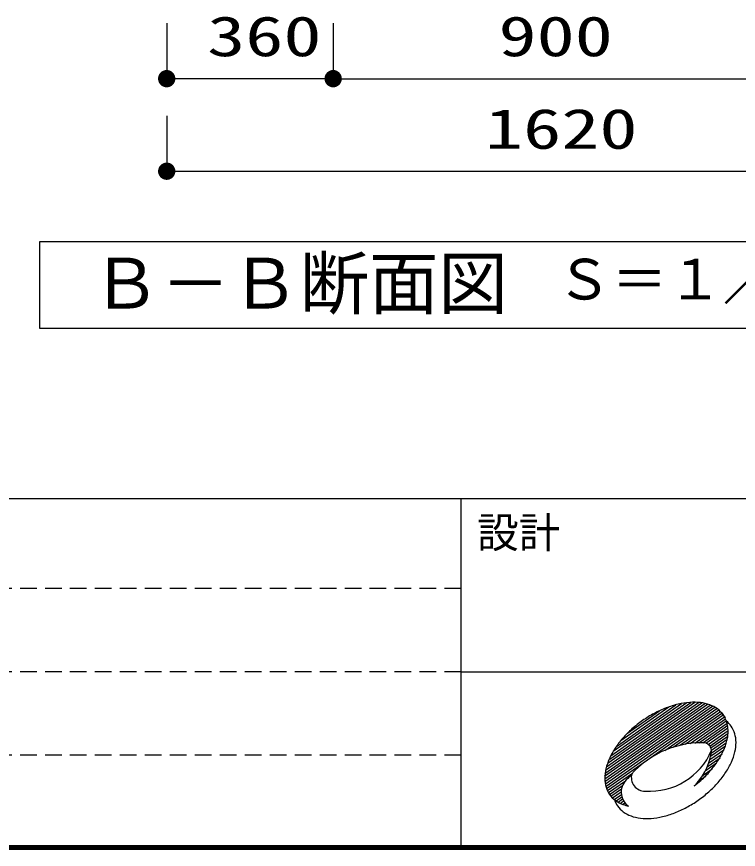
# Model space of a CAD drawing. Units: millimetres, scale not verified. Extents: x -8915 to 8404, y -6690 to 5387.
# Drawn here: x -726 to 835, y -6198 to -4398 of the extents above; entities that cross this region are included whole.
import ezdxf
from ezdxf.enums import TextEntityAlignment as Align

# ---------------------------------------------------------------- set-up
doc = ezdxf.new("R2010")
doc.units = ezdxf.units.MM
doc.header["$LTSCALE"] = 30
doc.linetypes.add('DASHED1', pattern=[1.8, 1.2, -0.6])
for name, color, linetype, lineweight in [('0-1_KIKI', 3, 'Continuous', 25), ('0-6_SUNPO', 7, 'Continuous', 25), ('0-7_07', 7, 'Continuous', 25)]:
    doc.layers.add(name, color=color, linetype=linetype, lineweight=lineweight)
doc.styles.add('MS Gothic', font='')
doc.styles.add('ＭＳ ゴシック', font='')
doc.styles.get('MS Gothic').set_extended_font_data('MS Gothic')
doc.styles.get('ＭＳ ゴシック').set_extended_font_data('MS Gothic')

msp = doc.modelspace()

# ---------------------------------------------------------------- linework, layer by layer
at = {"layer": '0-1_KIKI'}
msp.add_lwpolyline([(1353.11, -5071.35), (1353.11, -4885.04), (-676.22, -4885.04), (-676.22, -5071.35)], close=True, dxfattribs=at)
at = {"layer": '0-6_SUNPO', "color": 4}
for p, q in [((-401.51, -4412.42), (-401.51, -4532.42)), ((-41.51, -4412.42), (-41.51, -4532.42)), ((-41.51, -4412.42), (-41.51, -4532.42)), ((-41.51, -4532.42), (-401.51, -4532.42)), ((-41.51, -4532.42), (858.49, -4532.42)), ((-401.51, -4612.42), (-401.51, -4732.42)), ((-401.51, -4732.42), (1218.49, -4732.42))]:
    msp.add_line(p, q, dxfattribs=at)
at = {"layer": '0-6_SUNPO'}
for points in [[(-408.69, -4515.09), (-401.51, -4532.42), (-411.93, -4516.83)], [(-405.17, -4514.03), (-401.51, -4532.42), (-408.69, -4515.09)], [(-401.51, -4513.67), (-401.51, -4532.42), (-405.17, -4514.03)], [(-397.86, -4514.03), (-401.51, -4532.42), (-401.51, -4513.67)], [(-394.34, -4515.09), (-401.51, -4532.42), (-397.86, -4514.03)], [(-391.1, -4516.83), (-401.51, -4532.42), (-394.34, -4515.09)], [(-48.69, -4515.09), (-41.51, -4532.42), (-51.93, -4516.83)], [(-48.69, -4515.09), (-41.51, -4532.42), (-51.93, -4516.83)], [(-45.17, -4514.03), (-41.51, -4532.42), (-48.69, -4515.09)], [(-45.17, -4514.03), (-41.51, -4532.42), (-48.69, -4515.09)], [(-41.51, -4513.67), (-41.51, -4532.42), (-45.17, -4514.03)], [(-41.51, -4513.67), (-41.51, -4532.42), (-45.17, -4514.03)], [(-37.86, -4514.03), (-41.51, -4532.42), (-41.51, -4513.67)], [(-37.86, -4514.03), (-41.51, -4532.42), (-41.51, -4513.67)], [(-34.34, -4515.09), (-41.51, -4532.42), (-37.86, -4514.03)], [(-34.34, -4515.09), (-41.51, -4532.42), (-37.86, -4514.03)], [(-31.1, -4516.83), (-41.51, -4532.42), (-34.34, -4515.09)], [(-31.1, -4516.83), (-41.51, -4532.42), (-34.34, -4515.09)], [(-419.9, -4528.76), (-401.51, -4532.42), (-420.26, -4532.42)], [(-420.26, -4532.42), (-401.51, -4532.42), (-419.9, -4536.07)], [(-418.84, -4525.24), (-401.51, -4532.42), (-419.9, -4528.76)], [(-419.9, -4536.07), (-401.51, -4532.42), (-418.84, -4539.59)], [(-417.1, -4522), (-401.51, -4532.42), (-418.84, -4525.24)], [(-418.84, -4539.59), (-401.51, -4532.42), (-417.1, -4542.83)], [(-414.77, -4519.16), (-401.51, -4532.42), (-417.1, -4522)], [(-417.1, -4542.83), (-401.51, -4532.42), (-414.77, -4545.67)], [(-411.93, -4516.83), (-401.51, -4532.42), (-414.77, -4519.16)], [(-414.77, -4545.67), (-401.51, -4532.42), (-411.93, -4548.01)], [(-411.93, -4548.01), (-401.51, -4532.42), (-408.69, -4549.74)], [(-408.69, -4549.74), (-401.51, -4532.42), (-405.17, -4550.81)], [(-405.17, -4550.81), (-401.51, -4532.42), (-401.51, -4551.17)], [(-388.26, -4519.16), (-401.51, -4532.42), (-391.1, -4516.83)], [(-385.92, -4522), (-401.51, -4532.42), (-388.26, -4519.16)], [(-384.19, -4525.24), (-401.51, -4532.42), (-385.92, -4522)], [(-383.12, -4528.76), (-401.51, -4532.42), (-384.19, -4525.24)], [(-382.76, -4532.42), (-401.51, -4532.42), (-383.12, -4528.76)], [(-401.51, -4551.17), (-401.51, -4532.42), (-397.86, -4550.81)], [(-397.86, -4550.81), (-401.51, -4532.42), (-394.34, -4549.74)], [(-394.34, -4549.74), (-401.51, -4532.42), (-391.1, -4548.01)], [(-391.1, -4548.01), (-401.51, -4532.42), (-388.26, -4545.67)], [(-388.26, -4545.67), (-401.51, -4532.42), (-385.92, -4542.83)], [(-385.92, -4542.83), (-401.51, -4532.42), (-384.19, -4539.59)], [(-384.19, -4539.59), (-401.51, -4532.42), (-383.12, -4536.07)], [(-383.12, -4536.07), (-401.51, -4532.42), (-382.76, -4532.42)], [(-59.9, -4528.76), (-41.51, -4532.42), (-60.26, -4532.42)], [(-59.9, -4528.76), (-41.51, -4532.42), (-60.26, -4532.42)], [(-60.26, -4532.42), (-41.51, -4532.42), (-59.9, -4536.07)], [(-60.26, -4532.42), (-41.51, -4532.42), (-59.9, -4536.07)], [(-58.84, -4525.24), (-41.51, -4532.42), (-59.9, -4528.76)], [(-58.84, -4525.24), (-41.51, -4532.42), (-59.9, -4528.76)], [(-59.9, -4536.07), (-41.51, -4532.42), (-58.84, -4539.59)], [(-59.9, -4536.07), (-41.51, -4532.42), (-58.84, -4539.59)], [(-57.1, -4522), (-41.51, -4532.42), (-58.84, -4525.24)], [(-57.1, -4522), (-41.51, -4532.42), (-58.84, -4525.24)], [(-58.84, -4539.59), (-41.51, -4532.42), (-57.1, -4542.83)], [(-58.84, -4539.59), (-41.51, -4532.42), (-57.1, -4542.83)], [(-54.77, -4519.16), (-41.51, -4532.42), (-57.1, -4522)], [(-54.77, -4519.16), (-41.51, -4532.42), (-57.1, -4522)], [(-57.1, -4542.83), (-41.51, -4532.42), (-54.77, -4545.67)], [(-57.1, -4542.83), (-41.51, -4532.42), (-54.77, -4545.67)], [(-51.93, -4516.83), (-41.51, -4532.42), (-54.77, -4519.16)], [(-51.93, -4516.83), (-41.51, -4532.42), (-54.77, -4519.16)], [(-54.77, -4545.67), (-41.51, -4532.42), (-51.93, -4548.01)], [(-54.77, -4545.67), (-41.51, -4532.42), (-51.93, -4548.01)], [(-51.93, -4548.01), (-41.51, -4532.42), (-48.69, -4549.74)], [(-51.93, -4548.01), (-41.51, -4532.42), (-48.69, -4549.74)], [(-48.69, -4549.74), (-41.51, -4532.42), (-45.17, -4550.81)], [(-48.69, -4549.74), (-41.51, -4532.42), (-45.17, -4550.81)], [(-45.17, -4550.81), (-41.51, -4532.42), (-41.51, -4551.17)], [(-45.17, -4550.81), (-41.51, -4532.42), (-41.51, -4551.17)], [(-28.26, -4519.16), (-41.51, -4532.42), (-31.1, -4516.83)], [(-28.26, -4519.16), (-41.51, -4532.42), (-31.1, -4516.83)], [(-25.92, -4522), (-41.51, -4532.42), (-28.26, -4519.16)], [(-25.92, -4522), (-41.51, -4532.42), (-28.26, -4519.16)], [(-24.19, -4525.24), (-41.51, -4532.42), (-25.92, -4522)], [(-24.19, -4525.24), (-41.51, -4532.42), (-25.92, -4522)], [(-23.12, -4528.76), (-41.51, -4532.42), (-24.19, -4525.24)], [(-23.12, -4528.76), (-41.51, -4532.42), (-24.19, -4525.24)], [(-22.76, -4532.42), (-41.51, -4532.42), (-23.12, -4528.76)], [(-22.76, -4532.42), (-41.51, -4532.42), (-23.12, -4528.76)], [(-41.51, -4551.17), (-41.51, -4532.42), (-37.86, -4550.81)], [(-37.86, -4550.81), (-41.51, -4532.42), (-34.34, -4549.74)], [(-34.34, -4549.74), (-41.51, -4532.42), (-31.1, -4548.01)], [(-31.1, -4548.01), (-41.51, -4532.42), (-28.26, -4545.67)], [(-28.26, -4545.67), (-41.51, -4532.42), (-25.92, -4542.83)], [(-25.92, -4542.83), (-41.51, -4532.42), (-24.19, -4539.59)], [(-24.19, -4539.59), (-41.51, -4532.42), (-23.12, -4536.07)], [(-23.12, -4536.07), (-41.51, -4532.42), (-22.76, -4532.42)], [(-41.51, -4551.17), (-41.51, -4532.42), (-37.86, -4550.81)], [(-37.86, -4550.81), (-41.51, -4532.42), (-34.34, -4549.74)], [(-34.34, -4549.74), (-41.51, -4532.42), (-31.1, -4548.01)], [(-31.1, -4548.01), (-41.51, -4532.42), (-28.26, -4545.67)], [(-28.26, -4545.67), (-41.51, -4532.42), (-25.92, -4542.83)], [(-25.92, -4542.83), (-41.51, -4532.42), (-24.19, -4539.59)], [(-24.19, -4539.59), (-41.51, -4532.42), (-23.12, -4536.07)], [(-23.12, -4536.07), (-41.51, -4532.42), (-22.76, -4532.42)], [(-405.17, -4714.03), (-401.51, -4732.42), (-408.69, -4715.09)], [(-401.51, -4713.67), (-401.51, -4732.42), (-405.17, -4714.03)], [(-397.86, -4714.03), (-401.51, -4732.42), (-401.51, -4713.67)], [(-394.34, -4715.09), (-401.51, -4732.42), (-397.86, -4714.03)], [(-419.9, -4728.76), (-401.51, -4732.42), (-420.26, -4732.42)], [(-418.84, -4725.24), (-401.51, -4732.42), (-419.9, -4728.76)], [(-417.1, -4722), (-401.51, -4732.42), (-418.84, -4725.24)], [(-414.77, -4719.16), (-401.51, -4732.42), (-417.1, -4722)], [(-411.93, -4716.83), (-401.51, -4732.42), (-414.77, -4719.16)], [(-408.69, -4715.09), (-401.51, -4732.42), (-411.93, -4716.83)], [(-391.1, -4716.83), (-401.51, -4732.42), (-394.34, -4715.09)], [(-388.26, -4719.16), (-401.51, -4732.42), (-391.1, -4716.83)], [(-385.92, -4722), (-401.51, -4732.42), (-388.26, -4719.16)], [(-384.19, -4725.24), (-401.51, -4732.42), (-385.92, -4722)], [(-383.12, -4728.76), (-401.51, -4732.42), (-384.19, -4725.24)], [(-382.76, -4732.42), (-401.51, -4732.42), (-383.12, -4728.76)], [(-420.26, -4732.42), (-401.51, -4732.42), (-419.9, -4736.07)], [(-419.9, -4736.07), (-401.51, -4732.42), (-418.84, -4739.59)], [(-418.84, -4739.59), (-401.51, -4732.42), (-417.1, -4742.83)], [(-417.1, -4742.83), (-401.51, -4732.42), (-414.77, -4745.67)], [(-414.77, -4745.67), (-401.51, -4732.42), (-411.93, -4748.01)], [(-411.93, -4748.01), (-401.51, -4732.42), (-408.69, -4749.74)], [(-408.69, -4749.74), (-401.51, -4732.42), (-405.17, -4750.81)], [(-405.17, -4750.81), (-401.51, -4732.42), (-401.51, -4751.17)], [(-401.51, -4751.17), (-401.51, -4732.42), (-397.86, -4750.81)], [(-397.86, -4750.81), (-401.51, -4732.42), (-394.34, -4749.74)], [(-394.34, -4749.74), (-401.51, -4732.42), (-391.1, -4748.01)], [(-391.1, -4748.01), (-401.51, -4732.42), (-388.26, -4745.67)], [(-388.26, -4745.67), (-401.51, -4732.42), (-385.92, -4742.83)], [(-385.92, -4742.83), (-401.51, -4732.42), (-384.19, -4739.59)], [(-384.19, -4739.59), (-401.51, -4732.42), (-383.12, -4736.07)], [(-383.12, -4736.07), (-401.51, -4732.42), (-382.76, -4732.42)]]:
    msp.add_solid(points, dxfattribs=at)
at = {"layer": '0-7_07'}
for p, q in [((-7774.63, -5439.33), (8395.37, -5439.33)), ((235.36, -6189.33), (235.36, -5439.33)), ((235.36, -5814.33), (8395.37, -5814.33)), ((546.06, -6033.63), (762.13, -5882.34)), ((547.34, -6026.87), (755.54, -5881.1)), ((549.71, -6019.36), (748.33, -5880.29)), ((553.08, -6011.14), (740.5, -5879.91)), ((557, -6002.53), (731.9, -5880.07)), ((558.78, -5995.43), (723.29, -5880.24)), ((564, -5985.91), (711.59, -5882.57)), ((545.53, -6039.86), (768.2, -5883.95)), ((545.6, -6045.68), (773.83, -5885.87)), ((546.15, -6051.15), (779.01, -5888.1)), ((547.12, -6056.33), (783.76, -5890.63)), ((548.47, -6061.25), (788.13, -5893.43)), ((549.53, -6066.36), (792.14, -5896.49)), ((570.93, -5975.21), (699.16, -5885.42)), ((580.35, -5962.75), (684.28, -5889.98)), ((594.98, -5946.65), (664.1, -5898.25)), ((675.73, -5983.86), (795.77, -5899.8)), ((797.25, -5901.34), (805.81, -5913.57)), ((693.57, -5977.22), (799.04, -5903.37)), ((707.58, -5973.28), (801.96, -5907.18)), ((719.6, -5970.72), (804.54, -5911.24)), ((730.35, -5969.05), (806.77, -5915.54)), ((740.17, -5968.03), (808.64, -5920.09)), ((749.29, -5967.51), (810.15, -5924.89)), ((757.83, -5967.38), (811.67, -5929.69)), ((764.55, -5968.54), (811.95, -5935.35)), ((769.28, -5971.09), (812.32, -5940.95)), ((772.79, -5974.48), (812.27, -5946.84)), ((775.3, -5978.59), (811.7, -5953.1)), ((775.84, -5989.93), (808.84, -5966.83)), ((776.72, -5983.46), (810.56, -5959.76)), ((770.32, -6011.38), (799.31, -5991.07)), ((772.7, -6003.85), (803.41, -5982.34)), ((774.51, -5996.72), (806.51, -5974.32)), ((767.19, -6019.42), (795, -5999.95)), ((757.47, -6037.95), (777.7, -6023.78)), ((763.08, -6028.16), (787.52, -6011.05)), ((551.4, -6070.91), (605.53, -6033.01)), ((749.16, -6049.63), (762.93, -6039.99)), ((553.64, -6075.21), (590.57, -6049.34)), ((556.22, -6079.26), (584.13, -6059.72)), ((559.15, -6083.07), (581.94, -6067.11)), ((562.42, -6086.63), (581.31, -6073.41)), ((566.06, -6089.95), (581.66, -6079.03)), ((570.08, -6092.99), (582.73, -6084.14)), ((574.45, -6095.79), (584.4, -6088.82)), ((579.21, -6098.32), (586.62, -6093.13)), ((584.39, -6100.55), (589.35, -6097.08)), ((590.08, -6102.43), (592.59, -6100.67)), ((-7774.63, -6189.33), (8395.37, -6189.33)), ((8403.77, -6197.73), (-7783.03, -6197.73)), ((8403.17, -6197.13), (-7782.43, -6197.13)), ((8402.57, -6196.53), (-7781.83, -6196.53)), ((8401.97, -6195.93), (-7781.23, -6195.93)), ((8401.37, -6195.33), (-7780.63, -6195.33)), ((8400.77, -6194.73), (-7780.03, -6194.73)), ((8400.17, -6194.13), (-7779.43, -6194.13)), ((8399.57, -6193.53), (-7778.83, -6193.53)), ((8398.97, -6192.93), (-7778.23, -6192.93)), ((8398.37, -6192.33), (-7777.63, -6192.33)), ((8397.77, -6191.73), (-7777.03, -6191.73)), ((8397.17, -6191.13), (-7776.43, -6191.13)), ((8396.57, -6190.53), (-7775.83, -6190.53)), ((8395.97, -6189.93), (-7775.23, -6189.93))]:
    msp.add_line(p, q, dxfattribs=at)
at = {"layer": '0-7_07', "linetype": 'DASHED1'}
for p, q in [((235.37, -5634.33), (-7774.63, -5634.33)), ((235.37, -5814.33), (-7774.63, -5814.33)), ((235.37, -5994.33), (-7774.63, -5994.33))]:
    msp.add_line(p, q, dxfattribs=at)
at = {"layer": '0-7_07'}
for centre, radius, start, end in [((741.41, -6040.53), 160.75, 94.26399, 103.30405), ((738.53, -6001.93), 122.03, 83.39651, 94.26224), ((742.29, -5969.41), 89.3, 69.99609, 83.39651), ((761.64, -6107.49), 230.86, 111.13315, 118.23608), ((750.32, -6078.21), 199.46, 103.30403, 111.13313), ((750.09, -5948), 66.51, 53.6442, 69.99609), ((756.95, -5938.66), 54.92, 35, 53.6442), ((769.97, -6123), 248.46, 124.99998, 131.7639), ((769.97, -6123), 248.46, 118.23608, 124.99998), ((756.95, -5938.66), 54.92, 16.35579, 35), ((758.24, -6109.87), 230.86, 131.7639, 138.86684), ((774.27, -5963.19), 54.81, 35.01981, 50.90445), ((753.04, -5940.54), 59.21, 3.73218, 17.03671), ((731.44, -5942.65), 80.91, 0.51715, 4.22578), ((774.17, -5963.24), 54.92, 16.35579, 35), ((737.1, -5943.18), 75.26, 348.3591, 0.95915), ((763.04, -5966.5), 66.51, 0.00389, 16.35579), ((734.59, -6089.22), 199.46, 138.86684, 146.69594), ((756.59, -6174.04), 206.67, 89.51877, 141.29517), ((758.04, -5986.28), 18.89, 8.03198, 90.01068), ((691.2, -5934.34), 122.03, 335.73775, 346.60347), ((703.41, -5938.5), 109.21, 347.24379, 349.53223), ((695.23, -5936.28), 117.68, 347.57066, 348.47897), ((740.25, -5966.5), 89.3, 346.60345, 0.00388), ((702.24, -6067.96), 160.75, 146.69594, 155.73599), ((643.12, -5927.13), 145.09, 266.05196, 337.08), ((647.12, -5968.21), 130.54, 348.69109, 353.21165), ((655.91, -5918.43), 160.75, 326.69594, 335.73599), ((708.41, -5958.92), 122.03, 335.73775, 346.60347), ((666.94, -6052.05), 122.03, 155.73775, 166.60347), ((647.12, -5968.21), 130.54, 314.59993, 348.69109), ((623.56, -5897.17), 199.46, 318.86684, 326.69594), ((673.12, -5943), 160.75, 326.69594, 335.73599), ((635.1, -6044.46), 89.3, 166.60347, 180.00389), ((612.31, -6044.47), 66.51, 180.00389, 196.35579), ((618.6, -6073.94), 37.29, 128.62967, 234.33911), ((632.64, -6042.37), 29.51, 164.38046, 270.9435), ((599.91, -5876.52), 230.86, 311.7639, 318.86684), ((640.77, -5921.75), 199.46, 318.86684, 326.69594), ((601.19, -6047.73), 54.92, 196.35579, 215), ((595.08, -5871.75), 237.63, 307.39177, 311.86528), ((617.12, -5901.1), 230.86, 311.7639, 318.86684), ((601.19, -6047.73), 54.92, 215, 233.6442), ((605.39, -5887.97), 248.46, 304.99998, 311.7639), ((618.32, -6072.39), 54.81, 199.09554, 214.98018), ((608.06, -6038.39), 66.51, 233.6442, 249.99609), ((605.39, -5887.97), 248.46, 298.23608, 304.99998), ((618.4, -6072.3), 54.92, 215, 233.6442), ((611.49, -6032.01), 73.69, 249.19475, 258.53928), ((625.27, -6062.97), 66.51, 233.6442, 249.99609), ((613.72, -5903.47), 230.86, 291.13315, 298.23608), ((633.07, -6041.56), 89.3, 249.99609, 263.39651), ((636.83, -6009.04), 122.03, 263.39651, 274.26224), ((633.95, -5970.43), 160.75, 274.26399, 283.30405), ((625.04, -5932.76), 199.46, 283.30405, 291.13315)]:
    msp.add_arc(centre, radius, start, end, dxfattribs=at)

# ---------------------------------------------------------------- texts
at = {"layer": '0-1_KIKI', "color": 4, "style": 'MS Gothic'}
for s, height, p in [('Ｂ－Ｂ断面図', 110, (-564.22, -5062.35)), ('Ｓ＝１／３０', 87.98, (440.86, -5035.98))]:
    msp.add_text(s, height=height, dxfattribs=at).set_placement(p, align=Align.BOTTOM_LEFT)
at = {"layer": '0-6_SUNPO', "color": 3, "style": 'ＭＳ ゴシック', "width": 1.4}
for s, p in [('360', (-314.09, -4509.92)), ('900', (315.91, -4509.92)), ('1620', (286.77, -4709.92))]:
    msp.add_text(s, height=86.59, dxfattribs=at).set_placement(p, align=Align.BOTTOM_LEFT)
at = {"layer": '0-7_07', "style": 'MS Gothic'}
msp.add_text('設計', height=65.98, dxfattribs=at).set_placement((269.75, -5566.02), align=Align.BOTTOM_LEFT)

doc.saveas('drawing.dxf')
